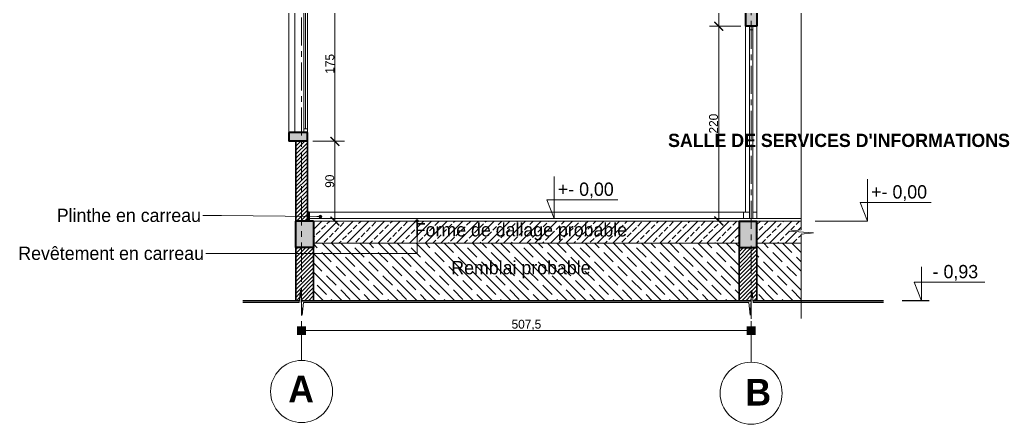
# Model space of a CAD drawing. Header units: centimetres. Extents: x -15293 to 11572, y -4790 to 2619.
# Drawn here: x 2399 to 3516, y -2048 to -1591 of the extents above; entities that cross this region are included whole.
import ezdxf
from ezdxf import colors
from ezdxf.entities.mleader import LeaderData, LeaderLine
from ezdxf.math import Vec2, Vec3

# ---------------------------------------------------------------- set-up
doc = ezdxf.new("R2010")
doc.units = ezdxf.units.CM
doc.linetypes.add('Axe', pattern=[1093.611073, 529.166651, -211.666656, 141.111112, -211.666656])
doc.linetypes.add('CENTER', pattern=[50.8, 31.75, -6.35, 6.35, -6.35])
doc.layers.get('0').update_dxf_attribs({"lineweight": 0})
for name, color, linetype, lineweight in [('Hachure', 7, 'Continuous', 30), ('Symbole de rupture', 6, 'Continuous', 0), ('TSJ_MENUISERIE', 150, 'Continuous', 15), ('TSJ_MUR', 1, 'Continuous', 30), ('TSJ_TN', 34, 'Continuous', 30), ('TSJ_VUE', 5, 'Continuous', 13)]:
    doc.layers.add(name, color=color, linetype=linetype, lineweight=lineweight)
for name, color, linetype, lineweight, true_color in [('TSJ_AXE', 7, 'CENTER', 0, 0xb80000), ('TSJ_COUPE', 7, 'Continuous', 35, 0xff4747), ('TSJ_HACHURE', 7, 'Axe', 0, 0x969696)]:
    doc.layers.add(name, color=color, linetype=linetype, lineweight=lineweight, true_color=true_color)
doc.layers.add('TSJ_COTATION', color=144, linetype='Continuous')
doc.layers.add('TSJ_TEXTE', color=6, linetype='Continuous')
doc.styles.get("Standard").update_dxf_attribs({"font": 'GOTHIC.TTF'})
doc.dimstyles.new('Axe cotation', dxfattribs={"dimtxt": 10, "dimasz": 10, "dimexe": 10.625, "dimexo": 5, "dimtad": 1, "dimtxsty": 'Standard', "dimblk": 'BOXFILLED', "dimcen": 8, "dimadec": 0, "dimazin": 0, "dimtfac": 1, "dimtmove": 0, "dimatfit": 3, "dimldrblk": 'BOXFILLED', "dimfxl": 1, "dimlwd": 9, "dimlwe": 9, "dimarcsym": 0})
doc.dimstyles.new('ISO-25', dxfattribs={"dimtxt": 10, "dimasz": 10, "dimexe": 10.625, "dimexo": 5, "dimtad": 1, "dimtxsty": 'Standard', "dimblk": 'ARCHTICK', "dimcen": 8, "dimadec": 0, "dimazin": 0, "dimtfac": 1, "dimtmove": 0, "dimatfit": 3, "dimldrblk": 'ARCHTICK', "dimfxl": 25, "dimfxlon": 1, "dimlwd": 9, "dimlwe": 9, "dimarcsym": 0})

# ---------------------------------------------------------------- blocks, each defined once
blk = doc.blocks.new('Marque de rupture')
at = {"layer": 'Symbole de rupture', "lineweight": 20}
for p, q in [((0, -3.6), (0, 20.4)), ((0, -3.6), (-14.1, -5.1)), ((14.1, -7.1), (-14.1, -5.1)), ((0, -8.6), (14.1, -7.1)), ((0, -8.6), (0, -32.6))]:
    blk.add_line(p, q, dxfattribs=at)
blk = doc.blocks.new('_ArchTick')
at = {"color": 0, "linetype": 'ByBlock', "const_width": 0.15}
blk.add_lwpolyline([(-0.5, -0.5), (0.5, 0.5)], dxfattribs=at)
blk = doc.blocks.new('*D169')
at = {"layer": 'Defpoints', "color": 0, "transparency": 16777216}
for p in [(3188, -1516.4), (3218, -1516.4), (3218, -1598.4)]:
    blk.add_point(p, dxfattribs=at)
at = {"layer": 'TSJ_COTATION', "color": 0, "lineweight": 9, "transparency": 16777216}
for p, q in [((3213, -1516.4), (3177.4, -1516.4)), ((3188, -1598.4), (3188, -1516.4)), ((3213, -1598.4), (3177.4, -1598.4))]:
    blk.add_line(p, q, dxfattribs=at)
at = {"layer": 'TSJ_COTATION', "color": 0, "lineweight": 9, "transparency": 16777216, "xscale": 10, "yscale": 10, "zscale": 10}
for p, rotation in [((3188, -1516.4), 90), ((3188, -1598.4), 270)]:
    blk.add_blockref('_ArchTick', p, dxfattribs=dict(at, rotation=rotation))
at = {"layer": 'TSJ_COTATION', "color": 0, "lineweight": 9, "transparency": 16777216, "insert": (3182.1, -1557.4), "char_height": 10, "attachment_point": 5, "rotation": 90}
blk.add_mtext('82', dxfattribs=at)
blk = doc.blocks.new('*D164')
at = {"layer": 'Defpoints', "color": 0, "transparency": 16777216}
for p in [(3218, -1598.4), (3188, -1818.4), (3218, -1818.4)]:
    blk.add_point(p, dxfattribs=at)
at = {"layer": 'TSJ_COTATION', "color": 0, "lineweight": 9, "transparency": 16777216}
for p, q in [((3213, -1598.4), (3177.4, -1598.4)), ((3188, -1598.4), (3188, -1818.4)), ((3213, -1818.4), (3177.4, -1818.4))]:
    blk.add_line(p, q, dxfattribs=at)
at = {"layer": 'TSJ_COTATION', "color": 0, "lineweight": 9, "transparency": 16777216, "xscale": 10, "yscale": 10, "zscale": 10}
for p, rotation in [((3188, -1598.4), 90), ((3188, -1818.4), 270)]:
    blk.add_blockref('_ArchTick', p, dxfattribs=dict(at, rotation=rotation))
at = {"layer": 'TSJ_COTATION', "color": 0, "lineweight": 9, "transparency": 16777216, "insert": (3182.1, -1708.4), "char_height": 10, "attachment_point": 5, "rotation": 90}
blk.add_mtext('220', dxfattribs=at)
blk = doc.blocks.new('*D167')
at = {"layer": 'Defpoints', "color": 0, "transparency": 16777216}
for p in [(2723.5, -1553.4), (2723.5, -1728.4), (2754.6, -1728.4)]:
    blk.add_point(p, dxfattribs=at)
at = {"layer": 'TSJ_COTATION', "color": 0, "lineweight": 9, "transparency": 16777216}
for p, q in [((2729.6, -1553.4), (2765.3, -1553.4)), ((2754.6, -1553.4), (2754.6, -1728.4)), ((2729.6, -1728.4), (2765.3, -1728.4))]:
    blk.add_line(p, q, dxfattribs=at)
at = {"layer": 'TSJ_COTATION', "color": 0, "lineweight": 9, "transparency": 16777216, "xscale": 10, "yscale": 10, "zscale": 10}
for p, rotation in [((2754.6, -1553.4), 90), ((2754.6, -1728.4), 270)]:
    blk.add_blockref('_ArchTick', p, dxfattribs=dict(at, rotation=rotation))
at = {"layer": 'TSJ_COTATION', "color": 0, "lineweight": 9, "transparency": 16777216, "insert": (2748.9, -1640.9), "char_height": 10, "attachment_point": 5, "rotation": 90}
blk.add_mtext('175', dxfattribs=at)
blk = doc.blocks.new('*D168')
at = {"layer": 'Defpoints', "color": 0, "transparency": 16777216}
for p in [(2723.5, -1728.4), (2737, -1818.4), (2754.6, -1818.4)]:
    blk.add_point(p, dxfattribs=at)
at = {"layer": 'TSJ_COTATION', "color": 0, "lineweight": 9, "transparency": 16777216}
for p, q in [((2729.6, -1728.4), (2765.3, -1728.4)), ((2754.6, -1728.4), (2754.6, -1818.4)), ((2742, -1818.4), (2765.3, -1818.4))]:
    blk.add_line(p, q, dxfattribs=at)
at = {"layer": 'TSJ_COTATION', "color": 0, "lineweight": 9, "transparency": 16777216, "xscale": 10, "yscale": 10, "zscale": 10}
for p, rotation in [((2754.6, -1728.4), 90), ((2754.6, -1818.4), 270)]:
    blk.add_blockref('_ArchTick', p, dxfattribs=dict(at, rotation=rotation))
at = {"layer": 'TSJ_COTATION', "color": 0, "lineweight": 9, "transparency": 16777216, "insert": (2748.8, -1773.4), "char_height": 10, "attachment_point": 5, "rotation": 90}
blk.add_mtext('90', dxfattribs=at)
blk = doc.blocks.new('_Dot')
at = {"color": 0, "linetype": 'ByBlock', "lineweight": -2}
blk.add_line((-0.5, 0), (-1, 0), dxfattribs=at)
at = {"color": 0, "linetype": 'ByBlock', "const_width": 0.5}
blk.add_lwpolyline([(-0.25, 0, 1), (0.25, 0, 1)], format="xyb", close=True, dxfattribs=at)
blk = doc.blocks.new('_BoxFilled')
at = {"color": 0, "linetype": 'ByBlock', "lineweight": -2}
blk.add_line((-0.5, 0), (-1, 0), dxfattribs=at)
at = {"color": 0, "linetype": 'ByBlock'}
blk.add_solid([(-0.5, 0.5), (0.5, 0.5), (-0.5, -0.5), (0.5, -0.5)], dxfattribs=at)
blk = doc.blocks.new('*D388')
at = {"layer": 'Defpoints', "color": 0, "linetype": 'ByBlock', "transparency": 16777216}
for p in [(3224.5, -1942.1), (2717, -1975.9), (3224.5, -1977.8)]:
    blk.add_point(p, dxfattribs=at)
at = {"layer": 'TSJ_AXE', "color": 0, "linetype": 'ByBlock', "lineweight": 9, "transparency": 16777216}
for p, q in [((2717, -1970.9), (2717, -1931.5)), ((3224.5, -1972.8), (3224.5, -1931.5)), ((2727, -1942.1), (3214.5, -1942.1))]:
    blk.add_line(p, q, dxfattribs=at)
at = {"layer": 'TSJ_AXE', "color": 0, "linetype": 'ByBlock', "lineweight": 9, "transparency": 16777216, "xscale": 10, "yscale": 10, "zscale": 10, "rotation": 180}
blk.add_blockref('_BoxFilled', (2717, -1942.1), dxfattribs=at)
at = {"layer": 'TSJ_AXE', "color": 0, "linetype": 'ByBlock', "lineweight": 9, "transparency": 16777216, "xscale": 10, "yscale": 10, "zscale": 10}
blk.add_blockref('_BoxFilled', (3224.5, -1942.1), dxfattribs=at)
at = {"layer": 'TSJ_AXE', "color": 0, "linetype": 'ByBlock', "transparency": 16777216, "insert": (2970.8, -1935.8), "char_height": 10, "attachment_point": 5}
blk.add_mtext('507,5', dxfattribs=at)

msp = doc.modelspace()

# ---------------------------------------------------------------- hatches: boundary and pattern name
at = {"layer": 'TSJ_HACHURE', "lineweight": 0, "true_color": 0xc7c8ca}
h = msp.add_hatch(dxfattribs=at)
h.set_pattern_fill('ANSI31', color=9)
h.set_pattern_definition([(45, (661.058, -505.6007), (-2.245064, 2.245064), [])])
h.paths.add_polyline_path([(3231, -1848.366), (3224.5, -1848.366), (3224.5, -1908.366), (3224.654, -1908.366), (3225.5, -1896.399), (3226.769, -1908.366), (3231, -1908.366)])
h.paths.add_polyline_path([(3224.5, -1848.366), (3211, -1848.366), (3211, -1908.366), (3224.5, -1908.366)])
h.paths.add_polyline_path([(2717, -1854.953), (2710.5, -1854.953), (2710.5, -1908.366), (2714.299, -1908.366), (2715.568, -1896.399), (2716.414, -1908.366), (2717, -1908.366)])
h.paths.add_polyline_path([(2717, -1848.366), (2710.5, -1848.366), (2710.5, -1854.953), (2717, -1854.953)])
h.paths.add_polyline_path([(2730.5, -1848.366), (2717, -1848.366), (2717, -1854.953), (2730.5, -1854.953)])
h.paths.add_polyline_path([(2730.5, -1854.953), (2717, -1854.953), (2717, -1908.366), (2730.5, -1908.366)])
h.paths.add_polyline_path([(3231, -1084.366), (3218, -1084.366), (3218, -1444.366), (3231, -1444.366)])
h.paths.add_polyline_path([(3231, -1027.366), (3226.568, -1027.366), (3225.068, -1041.507), (3223.068, -1013.224), (3221.568, -1027.366), (3218, -1027.366), (3218, -1052.366), (3231, -1052.366)])
h.paths.add_polyline_path([(2723.5, -1027.366), (2719.068, -1027.366), (2717.568, -1041.507), (2715.568, -1013.224), (2714.068, -1027.366), (2710.5, -1027.366), (2710.5, -1052.366), (2723.5, -1052.366)])
h.paths.add_polyline_path([(2723.5, -1728.366), (2710.5, -1728.366), (2710.5, -1818.366), (2723.5, -1818.366)])
h.paths.add_polyline_path([(3231, -1548.366), (3231, -1516.366), (3218, -1516.366), (3218, -1578.366), (3231, -1578.366)])
h.paths.add_polyline_path([(2723.5, -1084.366), (2710.852, -1084.366), (2710.5, -1084.512), (2710.5, -1099.366), (2723.5, -1099.366)])
h.paths.add_polyline_path([(2723.5, -1354.366), (2710.5, -1354.366), (2710.5, -1444.366), (2723.5, -1444.366)])
at = {"layer": 'TSJ_HACHURE', "true_color": 0xc7c8ca}
h = msp.add_hatch(color=9, dxfattribs=at)
h.dxf.hatch_style = 1
h.paths.add_polyline_path([(3224.5, -1818.366), (3211, -1818.366), (3211, -1848.366), (3224.5, -1848.366)])
h.paths.add_polyline_path([(3231, -1818.366), (3224.5, -1818.366), (3224.5, -1848.366), (3231, -1848.366)])
h.paths.add_polyline_path([(2730.5, -1818.366), (2717, -1818.366), (2717, -1848.366), (2730.5, -1848.366)])
h.paths.add_polyline_path([(2717, -1818.366), (2710.5, -1818.366), (2710.5, -1848.366), (2717, -1848.366)])
h.paths.add_polyline_path([(3266.858, -1452.366), (3295.142, -1450.366), (3281, -1448.866), (3281, -1444.366), (2710.5, -1444.366), (2710.5, -1483.366), (2702.5, -1483.366), (2702.5, -1493.366), (2723.5, -1493.366), (2723.5, -1458.366), (3218, -1458.366), (3218, -1476.366), (3231, -1476.366), (3231, -1458.366), (3281, -1458.366), (3281, -1453.866)])
h.paths.add_polyline_path([(3295.142, -1059.434), (3266.858, -1057.434), (3281, -1055.934), (3281, -1052.366), (2710.5, -1052.366), (2710.5, -1084.366), (2723.5, -1084.366), (2723.5, -1064.366), (3218, -1064.366), (3218, -1084.366), (3231, -1084.366), (3231, -1064.366), (3281, -1064.366), (3281, -1060.934)])
h.paths.add_polyline_path([(2723.5, -1099.366), (2710.5, -1099.366), (2710.5, -1109.366), (2702.5, -1109.366), (2702.5, -1119.366), (2723.5, -1119.366)])
h.paths.add_polyline_path([(2723.5, -1169.366), (2711.5, -1169.366), (2711.5, -1179.366), (2723.5, -1179.366)])
h.paths.add_polyline_path([(2723.5, -1344.366), (2702.5, -1344.366), (2702.5, -1354.366), (2723.5, -1354.366)])
h.paths.add_polyline_path([(2723.5, -1543.366), (2711.5, -1543.366), (2711.5, -1553.366), (2723.5, -1553.366)])
h.paths.add_polyline_path([(3231, -1578.366), (3218, -1578.366), (3218, -1598.366), (3231, -1598.366)])
h.paths.add_polyline_path([(2723.5, -1718.366), (2702.5, -1718.366), (2702.5, -1728.366), (2723.5, -1728.366)])
at = {"layer": 'TSJ_HACHURE'}
h = msp.add_hatch(dxfattribs=at)
h.set_pattern_fill('JIS_STN_2.5', color=256, scale=5)
h.set_pattern_definition([(45, (661.058, 999.425), (-8.838835, 8.838835), []), (45, (669.883, 999.425), (-8.838835, 8.838835), [6, -2.5])])
h.paths.add_polyline_path([(3281, -1828.366), (3281, -1818.366), (3231, -1818.366), (3231, -1843.366), (3281, -1843.366), (3281, -1833.366), (3295.142, -1831.866), (3266.858, -1829.866)])
h.paths.add_polyline_path([(2819.505, -1844.388), (3109.007, -1844.388), (3109.007, -1812.007), (2819.505, -1812.007)], flags=9)
edge = h.paths.add_edge_path()
edge.add_line((3211, -1843.366), (3211, -1818.366))
edge.add_line((3211, -1818.366), (3122.598, -1818.366))
edge.add_arc((3121.598, -1818.366), 1, -90, 0, ccw=False)
edge.add_arc((3121.598, -1818.366), 1, 180, 270, ccw=False)
edge.add_line((3120.598, -1818.366), (2730.5, -1818.366))
edge.add_line((2730.5, -1818.366), (2730.5, -1843.366))
edge.add_line((2730.5, -1843.366), (3211, -1843.366))
h = msp.add_hatch(dxfattribs=at)
h.set_pattern_fill('JIS_STN_1E', color=256, scale=15, angle=90)
h.set_pattern_definition([(135, (661.058, 999.425), (-10.6066, -10.6066), []), (135, (661.058, 1010), (-10.6066, -10.6066), [15, -7.5])])
h.paths.add_polyline_path([(3281, -1857.366), (3281, -1854.953), (3231, -1854.953), (3231, -1908.366), (3281, -1908.366)])
h.paths.add_polyline_path([(3281, -1843.366), (3231, -1843.366), (3231, -1854.953), (3281, -1854.953)])
h.paths.add_polyline_path([(2868.865, -1887.461), (3059.566, -1887.461), (3059.566, -1855.08), (2868.865, -1855.08)], flags=24)
h.paths.add_polyline_path([(3211, -1908.366), (3211, -1858.366), (3218, -1858.366), (3218, -1854.953), (3121.598, -1854.953), (3121.598, -1843.366), (2730.5, -1843.366), (2730.5, -1908.366)])
h.paths.add_polyline_path([(3211, -1854.953), (3211, -1843.366), (3121.598, -1843.366), (3121.598, -1854.953)])

# ---------------------------------------------------------------- linework, layer by layer
at = {"layer": 'Hachure', "color": 9, "lineweight": 0, "true_color": 0xc7c8ca}
for p, q in [((2723.5, -1818.366), (3218, -1818.366)), ((3231, -1818.366), (3281, -1818.366)), ((2730.5, -1843.366), (3211, -1843.366)), ((3231, -1843.366), (3281, -1843.366))]:
    msp.add_line(p, q, dxfattribs=at)
at = {"layer": 'Symbole de rupture', "lineweight": 0}
for p, q in [((3281, -1804.366), (3281, -1477.866)), ((3281, -1857.366), (3281, -1928.366)), ((2690.068, -1910.541), (2650.5, -1910.541)), ((3198, -1910.541), (2743.068, -1910.541)), ((3251, -1910.541), (3374.061, -1910.541))]:
    msp.add_line(p, q, dxfattribs=at)
at = {"layer": 'TSJ_AXE'}
for p, q in [((2717, -1975.861), (2717, -1033.476)), ((3224.5, -1033.476), (3224.5, -1977.795))]:
    msp.add_line(p, q, dxfattribs=at)
at = {"layer": 'TSJ_AXE', "linetype": 'ByBlock'}
for centre in [(2717, -2010.861), (3224.5, -2012.795)]:
    msp.add_circle(centre, 35, dxfattribs=at)
at = {"layer": 'TSJ_COTATION', "lineweight": 9}
msp.add_line((3296.682, -1818.366), (3356, -1818.366), dxfattribs=at)
at = {"layer": 'TSJ_COTATION'}
msp.add_line((3425.514, -1908.366), (3394.895, -1908.366), dxfattribs=at)
at = {"layer": 'TSJ_COTATION', "lineweight": 9}
for points in [[(3002.25, -1768.026), (3002.25, -1815.366), (2994.049, -1794.383), (3074.049, -1794.383)], [(3356, -1771.026), (3356, -1818.366), (3347.799, -1797.383), (3427.799, -1797.383)], [(3416.735, -1869.954), (3416.735, -1908.366), (3408.534, -1887.383), (3488.534, -1887.383)]]:
    msp.add_lwpolyline(points, dxfattribs=at)
at = {"layer": 'TSJ_COUPE'}
for p, q in [((3218, -1578.366), (3218, -1598.366)), ((3231, -1578.366), (3231, -1598.366)), ((3231, -1598.366), (3218, -1598.366)), ((2723.5, -1718.366), (2702.5, -1718.366)), ((2702.5, -1718.366), (2702.5, -1728.366)), ((2723.5, -1728.366), (2723.5, -1718.366)), ((2723.5, -1728.366), (2702.5, -1728.366)), ((2730.5, -1818.366), (2710.5, -1818.366)), ((2710.5, -1848.366), (2710.5, -1818.366)), ((2730.5, -1818.366), (2730.5, -1848.366)), ((3211, -1818.366), (3231, -1818.366)), ((3211, -1818.366), (3211, -1848.366)), ((3231, -1848.366), (3231, -1818.366)), ((2730.5, -1848.366), (2710.5, -1848.366)), ((3211, -1848.366), (3231, -1848.366))]:
    msp.add_line(p, q, dxfattribs=at)
at = {"layer": 'TSJ_HACHURE', "color": 9, "lineweight": 0, "true_color": 0xc7c8ca}
for p, q in [((2725.5, -1815.366), (3231, -1815.366)), ((3231, -1815.366), (3281, -1815.366))]:
    msp.add_line(p, q, dxfattribs=at)
at = {"layer": 'TSJ_MENUISERIE', "lineweight": 0}
for p, q in [((2719.5, -1557.366), (2719.5, -1714.366)), ((2721.5, -1557.366), (2721.5, -1714.366)), ((2723.5, -1557.366), (2723.5, -1714.366)), ((3222.5, -1815.366), (3222.5, -1598.366)), ((3226.5, -1815.366), (3226.5, -1598.366))]:
    msp.add_line(p, q, dxfattribs=at)
for points in [[(3222.5, -1598.366), (3222.5, -1602.366), (3226.5, -1602.366), (3226.5, -1598.366)], [(2719.5, -1718.366), (2719.5, -1714.366), (2723.5, -1714.366), (2723.5, -1718.366)]]:
    msp.add_lwpolyline(points, dxfattribs=at)
at = {"layer": 'TSJ_MUR'}
for p, q in [((2710.5, -1818.366), (2710.5, -1728.366)), ((2723.5, -1728.366), (2723.5, -1818.366)), ((2723.5, -1808.366), (2725.5, -1808.366)), ((2725.5, -1808.366), (2725.5, -1818.366)), ((2710.5, -1908.366), (2710.5, -1848.366)), ((2730.5, -1848.366), (2730.5, -1908.366)), ((3211, -1848.366), (3211, -1908.366)), ((3231, -1908.366), (3231, -1848.366))]:
    msp.add_line(p, q, dxfattribs=at)
at = {"layer": 'TSJ_TN'}
for p, q in [((2650.5, -1908.366), (2714.299, -1908.366)), ((2716.414, -1908.366), (3224.654, -1908.366)), ((3226.733, -1908.366), (3374.061, -1908.366))]:
    msp.add_line(p, q, dxfattribs=at)
at = {"layer": 'TSJ_VUE', "lineweight": 9}
for p, q in [((2702.5, -1493.366), (2702.5, -1718.366)), ((2709.5, -1718.366), (2709.5, -1493.366)), ((3218, -1598.366), (3218, -1808.366)), ((3231, -1598.366), (3231, -1815.366)), ((2725.5, -1808.366), (3216, -1808.366)), ((3216, -1808.366), (3216, -1815.366)), ((3222.5, -1808.366), (3216, -1808.366)), ((3231, -1808.366), (3226.5, -1808.366))]:
    msp.add_line(p, q, dxfattribs=at)

# ---------------------------------------------------------------- block references
msp.add_blockref('Marque de rupture', (3281, -1824.798))
at = {"layer": 'Symbole de rupture', "lineweight": 0, "xscale": -1, "rotation": 90}
msp.add_blockref('Marque de rupture', (2710.5, -1910.541), dxfattribs=at)
at = {"layer": 'Symbole de rupture', "lineweight": 0, "rotation": 270}
msp.add_blockref('Marque de rupture', (3230.568, -1910.541), dxfattribs=at)

# ---------------------------------------------------------------- texts
at = {"layer": 'TSJ_AXE', "char_height": 30, "attachment_point": 1}
for s, insert in [('{\\fCentury Gothic|b1|i0|c0|p34;A}', (2701.937, -1993.114)), ('{\\fCentury Gothic|b1|i0|c0|p34;B}', (3218.088, -1996.694))]:
    msp.add_mtext_dynamic_manual_height_columns(s, width=43.00473, gutter_width=12.5, heights=[0], dxfattribs=dict(at, insert=insert))
at = {"layer": 'TSJ_COTATION', "lineweight": 9, "char_height": 15, "attachment_point": 5}
for s, width, heights, insert in [('\\pi-45,l60,t60;+- 0,00', 111.60365, [0], (3030.369, -1783.858)), ('\\pi-45,l60,t60;+- 0,00', 111.60365, [0], (3384.119, -1786.858)), ('Forme de dallage probable', 570.44517, [2.167], (2964.634, -1830.522)), ('Remblai probable', 570.44517, [2.167], (2964.634, -1873.31)), ('\\pi-45,l60,t60; - 0,93', 111.60365, [0], (3444.854, -1876.858))]:
    msp.add_mtext_dynamic_manual_height_columns(s, width=width, gutter_width=12.5, heights=heights, dxfattribs=dict(at, insert=insert))
at = {"layer": 'TSJ_TEXTE'}
note = msp.add_mtext_dynamic_manual_height_columns("{\\fCentury Gothic|b1|i0|c0|p34;SALLE DE SERVICES D'INFORMATIONS\\P}", width=688.65772, gutter_width=12.5, heights=[2.167, 0], dxfattribs=dict(at, insert=(2973.136, -1727.411), char_height=15, attachment_point=5))

# ---------------------------------------------------------------- dimensions: what is measured, and where the dimension line sits
at = {"layer": 'TSJ_AXE', "linetype": 'ByBlock'}
dim = msp.add_linear_dim(base=(3224.5, -1942.137), p1=(2717, -1975.861), p2=(3224.5, -1977.795), dimstyle='Axe cotation', dxfattribs=at)
dim.commit()
dim.dimension.update_dxf_attribs({"geometry": '*D388', "text_midpoint": (2970.75, -1935.802)})
at = {"layer": 'TSJ_COTATION', "lineweight": 9}
for base, p1, p2, angle, picture, middle in [((3188, -1516.366), (3218, -1598.366), (3218, -1516.366), 270, '*D169', (3182.124, -1557.366)), ((2754.638, -1728.366), (2723.5, -1553.366), (2723.5, -1728.366), 90, '*D167', (2748.887, -1640.866)), ((3188, -1818.366), (3218, -1598.366), (3218, -1818.366), 270, '*D164', (3182.124, -1708.366)), ((2754.638, -1818.366), (2723.5, -1728.366), (2737, -1818.366), 90, '*D168', (2748.761, -1773.366))]:
    dim = msp.add_linear_dim(base=base, p1=p1, p2=p2, angle=angle, dimstyle='ISO-25', override={"dimtmove": 1}, dxfattribs=at)
    dim.commit()
    dim.dimension.update_dxf_attribs({"geometry": picture, "text_midpoint": middle})

# ---------------------------------------------------------------- leaders
ml = msp.add_multileader_mtext('Standard', dxfattribs=at)
ml.set_content('Plinthe en carreau', color=256)
ml.set_leader_properties(lineweight=0)
ml.set_arrow_properties(name='DOT')
ml.build(insert=Vec2(0, 0))
ctx = ml.context
ctx.base_point, ctx.char_height, ctx.plane_origin = Vec3(2419.212, -1812.1), 15, Vec3(2738.4, -1810.206)
ctx.text_align_type = 2
notes = []
notes.append((ctx, [(1, (1, 1, 0), (2626.717, -1812.1), (-1, 0), 21.312, [(0, [(2738.25, -1813.366)], 0, [])])]))
ctx.mtext.insert, ctx.mtext.alignment, ctx.mtext.flow_direction = Vec3(2603.405, -1804.457), 3, 5
ml = msp.add_multileader_mtext('Standard', dxfattribs=at)
ml.set_content('Revêtement en carreau', color=256)
ml.set_leader_properties(lineweight=0)
ml.set_arrow_properties(name='DOT')
ml.build(insert=Vec2(0, 0))
ctx = ml.context
ctx.base_point, ctx.char_height, ctx.plane_origin = Vec3(2364.54, -1854.953), 15, Vec3(2739.4, -1853.381)
ctx.text_align_type = 2
notes.append((ctx, [(1, (1, 1, 0), (2847.305, -1854.953), (-1, 0), 238.49, [(0, [(2847.305, -1818.366)], 0, [])])]))
ctx.mtext.insert, ctx.mtext.alignment, ctx.mtext.flow_direction = Vec3(2606.815, -1847.31), 3, 5
for ctx, leaders in notes:
    for number, flags, end, landing, length, lines in leaders:
        leader = LeaderData()
        leader.index, (leader.has_last_leader_line, leader.has_dogleg_vector, leader.attachment_direction) = number, flags
        leader.last_leader_point, leader.dogleg_vector, leader.dogleg_length = Vec3(end), Vec3(landing), length
        for number, points, colour, breaks in lines:
            line = LeaderLine()
            line.index, line.vertices, line.color, line.breaks = number, Vec3.list(points), colors.encode_raw_color(colour), breaks
            leader.lines.append(line)
        ctx.leaders.append(leader)

doc.saveas('drawing.dxf')
